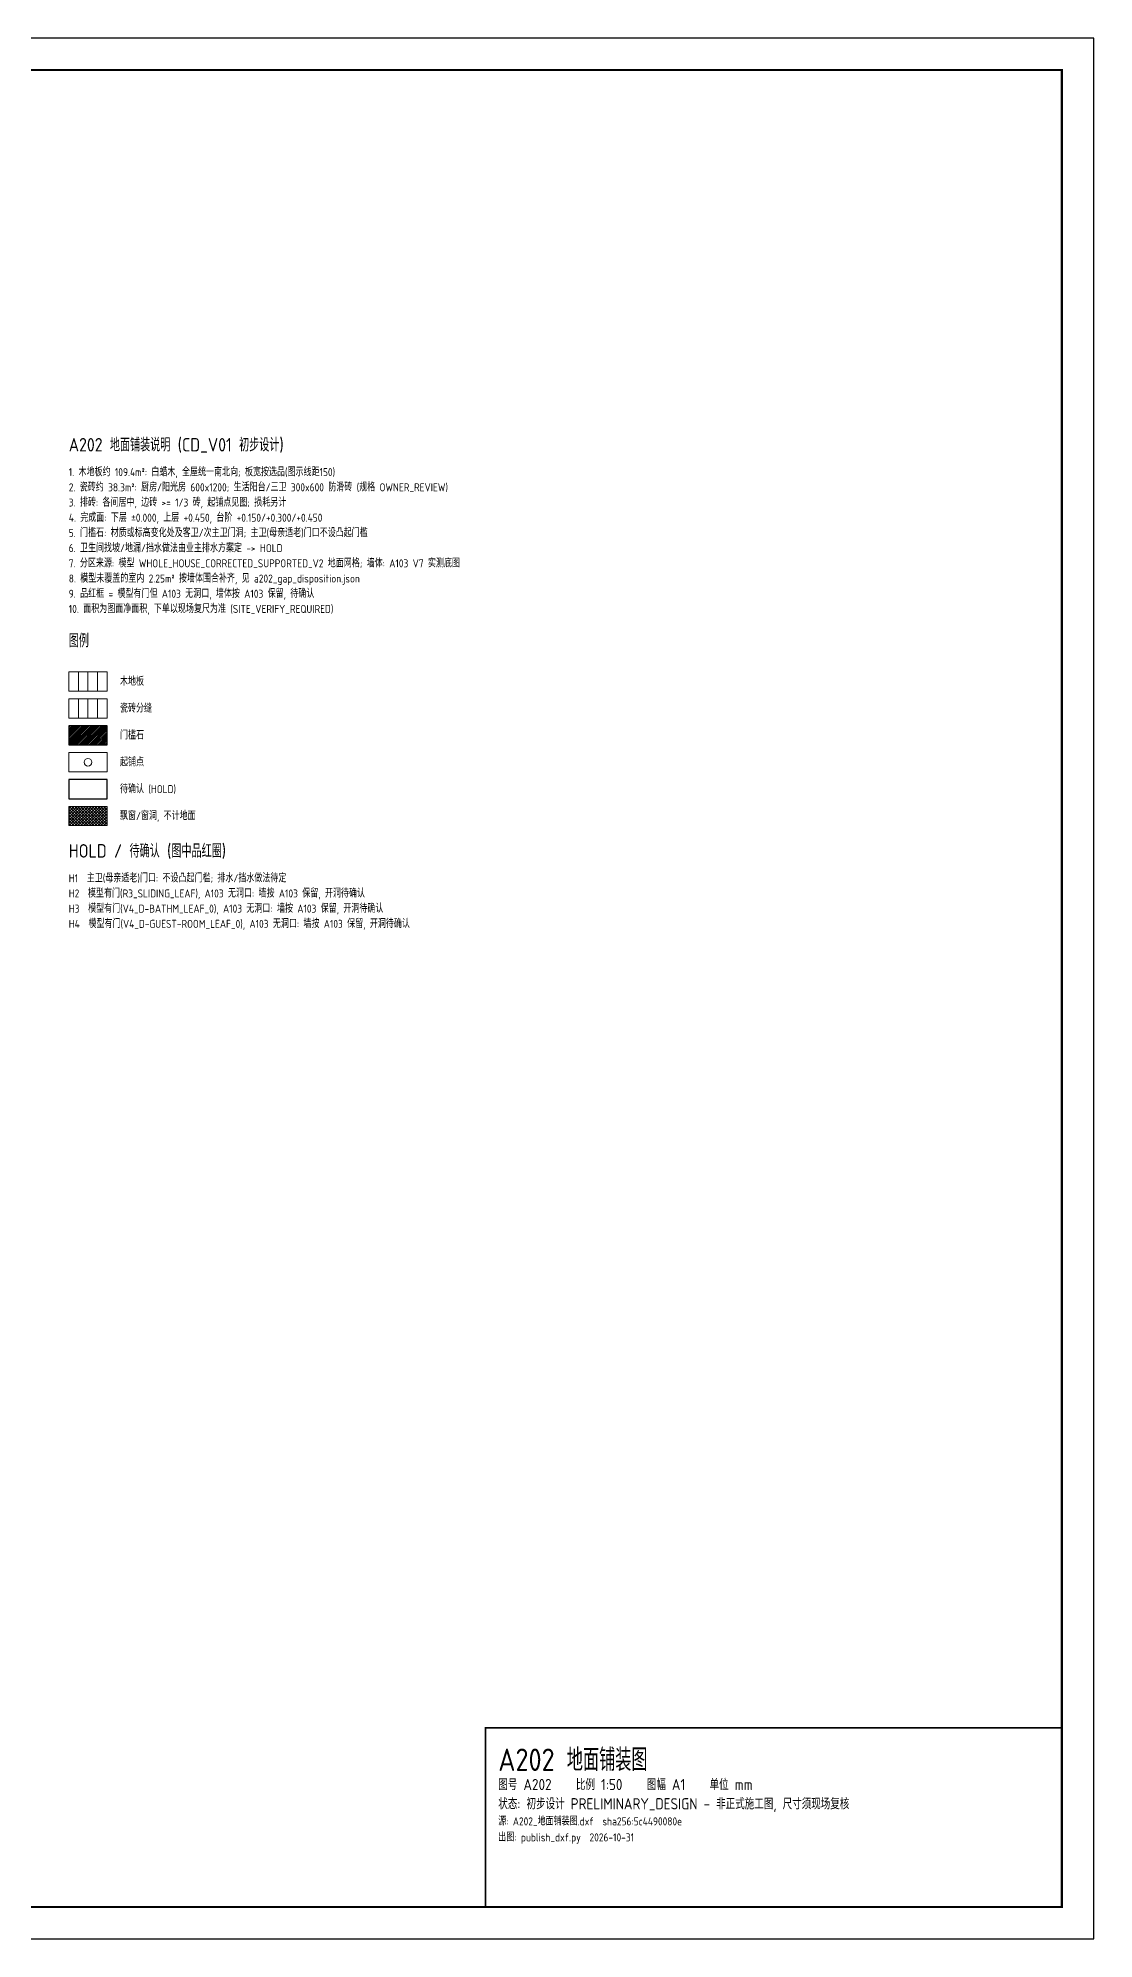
# Model space of a CAD drawing. Header units: millimetres. Extents: x -8644 to 33406, y -9640 to 20060.
# Drawn here: x 16920 to 33406, y -9640 to 20060 of the extents above; entities that cross this region are included whole.
import ezdxf
from ezdxf.enums import TextEntityAlignment as Align

# ---------------------------------------------------------------- set-up
doc = ezdxf.new("R2010")
doc.units = ezdxf.units.MM
for name, color, linetype, lineweight in [('A-FLOR-BAY', 8, 'Continuous', 13), ('A-FLOR-START', 6, 'Continuous', 18), ('A-FLOR-THRS', 1, 'Continuous', 25), ('A-FLOR-TILE', 4, 'Continuous', 13), ('A-FLOR-WOOD', 30, 'Continuous', 13), ('A-NOTE', 7, 'Continuous', 18), ('A-REVIEW', 8, 'Continuous', 25)]:
    doc.layers.add(name, color=color, linetype=linetype, lineweight=lineweight)
doc.layers.add('A-FRAME', color=7, linetype='Continuous')
doc.styles.get("Standard").update_dxf_attribs({"font": 'gbenor.shx', "bigfont": 'gbcbig.shx'})

msp = doc.modelspace()

# ---------------------------------------------------------------- hatches: boundary and pattern name
at = {"layer": 'A-FLOR-BAY'}
h = msp.add_hatch(dxfattribs=at)
h.set_pattern_fill('ANSI37', color=256, scale=10)
h.paths.add_polyline_path([(18000, 7755), (18000, 8055), (17400, 8055), (17400, 7755)])
at = {"layer": 'A-FLOR-THRS'}
h = msp.add_hatch(dxfattribs=at)
h.set_pattern_fill('ANSI31', color=256, scale=6)
h.paths.add_polyline_path([(18000, 9015), (18000, 9315), (17400, 9315), (17400, 9015)])

# ---------------------------------------------------------------- linework, layer by layer
at = {"layer": 'A-FLOR-BAY'}
msp.add_lwpolyline([(18000, 7755), (18000, 8055), (17400, 8055), (17400, 7755)], close=True, dxfattribs=at)
at = {"layer": 'A-FLOR-START'}
msp.add_lwpolyline([(18000, 8595), (18000, 8895), (17400, 8895), (17400, 8595)], close=True, dxfattribs=at)
msp.add_circle((17700, 8745), 60, dxfattribs=at)
at = {"layer": 'A-FLOR-THRS'}
msp.add_lwpolyline([(18000, 9015), (18000, 9315), (17400, 9315), (17400, 9015)], close=True, dxfattribs=at)
at = {"layer": 'A-FLOR-TILE'}
for p, q in [((17550, 9435), (17550, 9735)), ((17700, 9435), (17700, 9735)), ((17850, 9435), (17850, 9735))]:
    msp.add_line(p, q, dxfattribs=at)
msp.add_lwpolyline([(18000, 9435), (18000, 9735), (17400, 9735), (17400, 9435)], close=True, dxfattribs=at)
at = {"layer": 'A-FLOR-WOOD'}
for p, q in [((17550, 9855), (17550, 10155)), ((17700, 9855), (17700, 10155)), ((17850, 9855), (17850, 10155))]:
    msp.add_line(p, q, dxfattribs=at)
msp.add_lwpolyline([(18000, 9855), (18000, 10155), (17400, 10155), (17400, 9855)], close=True, dxfattribs=at)
at = {"layer": 'A-FRAME'}
msp.add_lwpolyline([(-8644.2, -9640.1), (33405.8, -9640.1), (33405.8, 20059.9), (-8644.2, 20059.9)], close=True, dxfattribs=at)
for points, const_width in [([(-7394.2, -9140.1), (32905.8, -9140.1), (32905.8, 19559.9), (-7394.2, 19559.9)], 35), ([(23905.8, -9140.1), (32905.8, -9140.1), (32905.8, -6340.1), (23905.8, -6340.1)], 25)]:
    msp.add_lwpolyline(points, close=True, dxfattribs=dict(at, const_width=const_width))
at = {"layer": 'A-REVIEW'}
msp.add_lwpolyline([(18000, 8175), (18000, 8475), (17400, 8475), (17400, 8175)], close=True, dxfattribs=at)

# ---------------------------------------------------------------- texts
at = {"layer": 'A-FRAME'}
for s, height, p in [('A202 地面铺装图', 350, (24105.8, -7015.1)), ('图号 A202    比例 1:50    图幅 A1    单位 mm', 175, (24105.8, -7315.1)), ('状态: 初步设计 PRELIMINARY_DESIGN - 非正式施工图, 尺寸须现场复核', 175, (24105.8, -7615.1)), ('源: A202_地面铺装图.dxf  sha256:5c4490080e', 125, (24105.8, -7865.1)), ('出图: publish_dxf.py  2026-10-31', 125, (24105.8, -8115.1))]:
    msp.add_text(s, height=height, dxfattribs=at).set_placement(p)
at = {"layer": 'A-NOTE'}
for s, height, p in [('A202 地面铺装说明 (CD_V01 初步设计)', 210, (17400, 13600)), ('1. 木地板约 109.4m²: 白蜡木, 全屋统一南北向; 板宽按选品(图示线距150)', 125, (17400, 13215)), ('2. 瓷砖约 38.3m²: 厨房/阳光房 600x1200; 生活阳台/三卫 300x600 防滑砖 (规格 OWNER_REVIEW)', 125, (17400, 12977.5)), ('3. 排砖: 各间居中, 边砖 >= 1/3 砖, 起铺点见图; 损耗另计', 125, (17400, 12740)), ('4. 完成面: 下层 ±0.000, 上层 +0.450, 台阶 +0.150/+0.300/+0.450', 125, (17400, 12502.5)), ('5. 门槛石: 材质或标高变化处及客卫/次主卫门洞; 主卫(母亲适老)门口不设凸起门槛', 125, (17400, 12265)), ('7. 分区来源: 模型 WHOLE_HOUSE_CORRECTED_SUPPORTED_V2 地面网格; 墙体: A103 V7 实测底图', 125, (17400, 11790)), ('6. 卫生间找坡/地漏/挡水做法由业主排水方案定 -> HOLD', 125, (17400, 12027.5)), ('8. 模型未覆盖的室内 2.25m² 按墙体围合补齐, 见 a202_gap_disposition.json', 125, (17400, 11552.5)), ('9. 品红框 = 模型有门但 A103 无洞口, 墙体按 A103 保留, 待确认', 125, (17400, 11315)), ('10. 面积为图面净面积, 下单以现场复尺为准 (SITE_VERIFY_REQUIRED)', 125, (17400, 11077.5)), ('图例', 210, (17400, 10540)), ('HOLD / 待确认 (图中品红圈)', 210, (17400, 7255)), ('H1  主卫(母亲适老)门口: 不设凸起门槛; 排水/挡水做法待定', 125, (17400, 6870)), ('H2  模型有门(R3_SLIDING_LEAF), A103 无洞口: 墙按 A103 保留, 开洞待确认', 125, (17400, 6632.5)), ('H3  模型有门(V4_D-BATHM_LEAF_0), A103 无洞口: 墙按 A103 保留, 开洞待确认', 125, (17400, 6395)), ('H4  模型有门(V4_D-GUEST-ROOM_LEAF_0), A103 无洞口: 墙按 A103 保留, 开洞待确认', 125, (17400, 6157.5))]:
    msp.add_text(s, height=height, dxfattribs=at).set_placement(p)
for s, p in [('木地板', (18200, 10005)), ('瓷砖分缝', (18200, 9585)), ('门槛石', (18200, 9165)), ('起铺点', (18200, 8745)), ('待确认 (HOLD)', (18200, 8325)), ('飘窗/窗洞, 不计地面', (18200, 7905))]:
    msp.add_text(s, height=125, dxfattribs=at).set_placement(p, align=Align.MIDDLE_LEFT)

doc.saveas('drawing.dxf')
